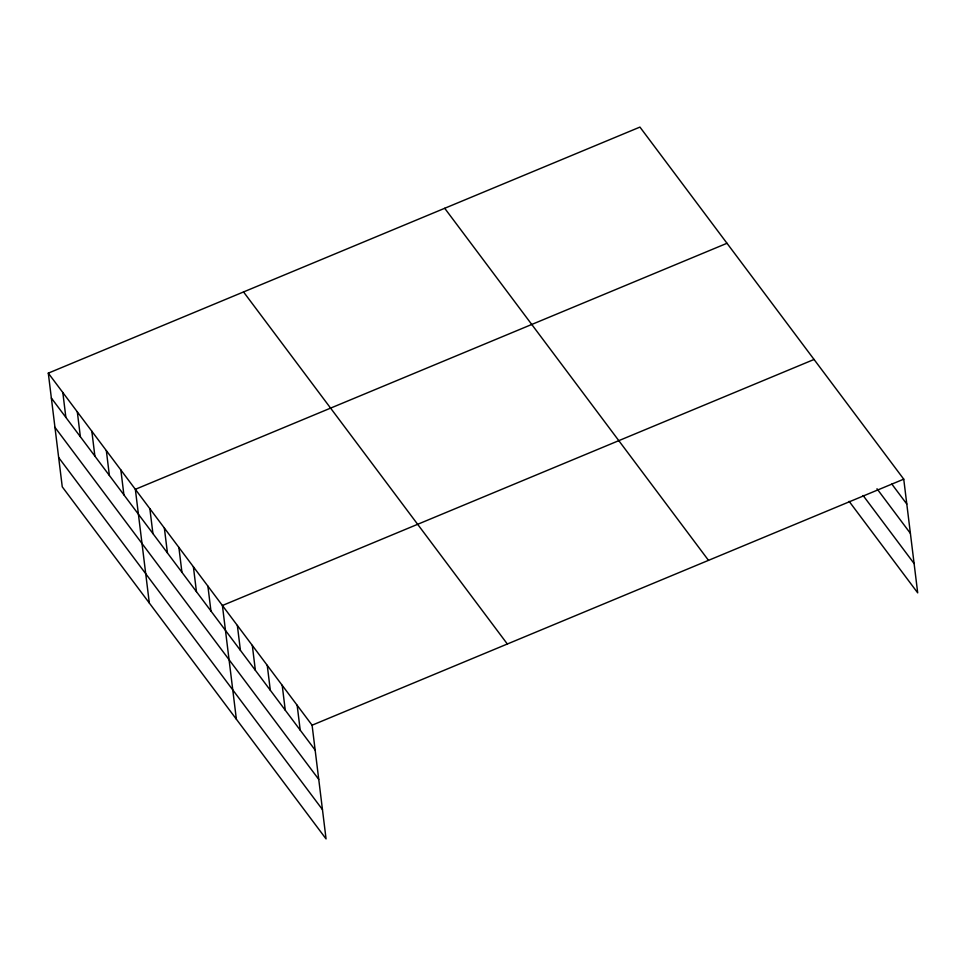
<?xml version="1.0" encoding="UTF-8"?>
<svg xmlns="http://www.w3.org/2000/svg" width="966" height="966" viewBox="0 0 966 966"><rect width="100%" height="100%" fill="white"/><g stroke="black" fill="none" stroke-linecap="round" stroke-linejoin="round"><path stroke-width="1.45" d="M48.3 373.142L312.09 725.2L326.061 838.911L62.259 486.84L48.3 373.142L639.939 127.089L903.741 479.16L917.7 592.858L849.114 501.33M727 243.275L135.349 489.315L149.319 603.025M814.048 359.461L222.409 605.501L236.368 719.211M312.09 725.2L903.741 479.16M891.847 484.099L906.796 504.047M876.983 488.76L910.395 533.365M863.097 495.486L914.102 563.552M444.698 208.282L708.501 560.352M243.541 291.937L507.343 644.008M51.355 398.028L315.158 750.099M54.953 427.334L318.756 779.405M58.66 457.534L322.463 809.605M297.154 705.252L300.209 730.151M282.205 685.305L285.26 710.191M267.256 665.357L270.311 690.243M252.307 645.397L255.362 670.295M237.358 625.449L240.413 650.347M207.895 586.133L210.95 611.031M193.393 566.776L196.448 591.663M178.879 547.408L181.934 572.307M164.365 528.052L167.432 552.938M149.863 508.684L152.918 533.57M120.847 469.959L123.902 494.846M106.332 450.591L109.387 475.489M91.83 431.222L94.885 456.121M77.316 411.866L80.371 436.753M62.814 392.498L65.869 417.397"/></g></svg>
